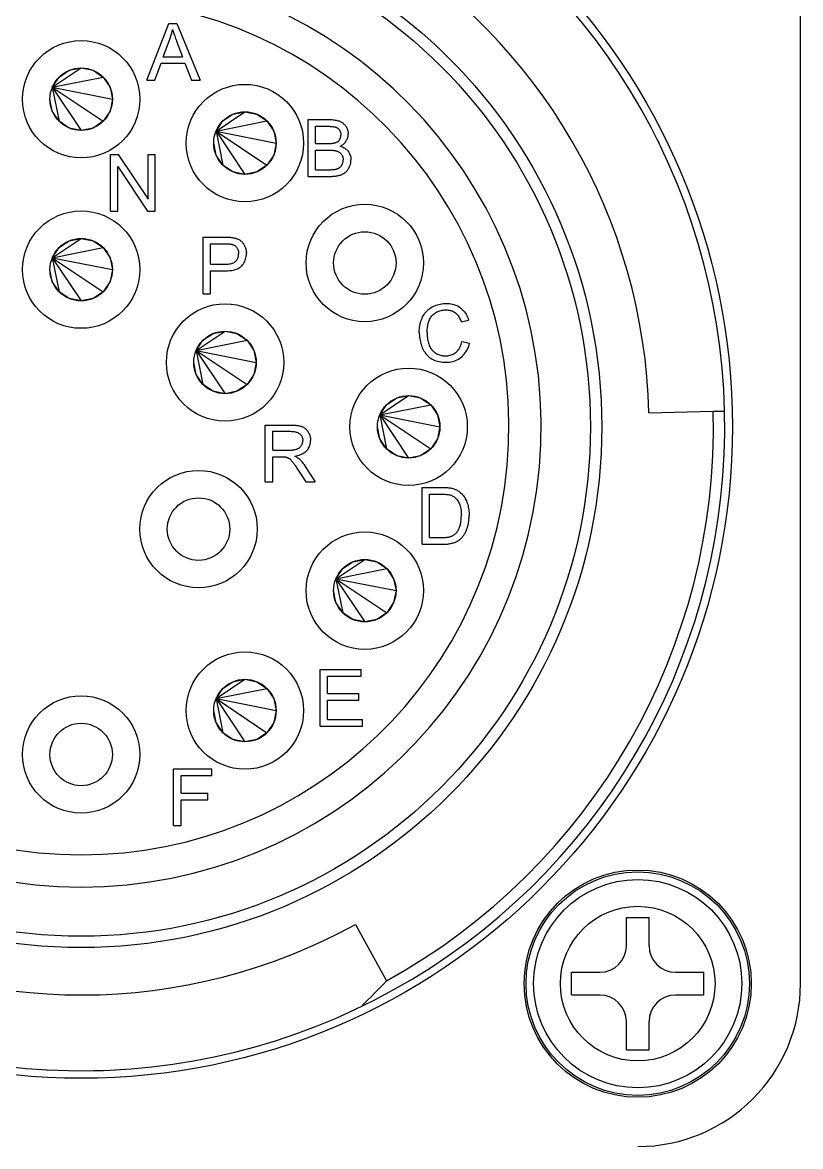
# Model space of a CAD drawing. Extents: x 260 to 819, y -886 to -454.
# Drawn here: x 378.21 to 402.35, y -674.59 to -639.72 of the extents above; entities that cross this region are included whole.
import ezdxf

# ---------------------------------------------------------------- set-up
doc = ezdxf.new("R2010")
doc.units = 0
doc.header["$LTSCALE"] = 150
doc.header["$MEASUREMENT"] = 0
doc.layers.get('0').update_dxf_attribs({"color": 6, "linetype": 'CONTINUOUS'})

msp = doc.modelspace()

# ---------------------------------------------------------------- linework, layer by layer
at = {"color": 7, "linetype": 'Continuous'}
for p, q in [((402.355, -669.537), (402.355, -634.992)), ((382.071, -641.514), (382.748, -639.751)), ((382.748, -639.751), (382.999, -639.751)), ((382.999, -639.751), (383.72, -641.514)), ((382.796, -640.206), (382.807, -640.172)), ((382.807, -640.172), (382.817, -640.139)), ((382.817, -640.139), (382.827, -640.105)), ((382.827, -640.105), (382.836, -640.072)), ((382.836, -640.072), (382.845, -640.038)), ((382.845, -640.038), (382.853, -640.004)), ((382.853, -640.004), (382.861, -639.97)), ((382.861, -639.97), (382.868, -639.936)), ((382.868, -639.936), (382.876, -639.966)), ((382.876, -639.966), (382.886, -639.997)), ((382.886, -639.997), (382.896, -640.029)), ((382.896, -640.029), (382.907, -640.063)), ((382.907, -640.063), (382.92, -640.099)), ((382.92, -640.099), (382.932, -640.137)), ((382.932, -640.137), (382.946, -640.175)), ((382.579, -640.79), (382.773, -640.273)), ((382.773, -640.273), (382.785, -640.239)), ((382.785, -640.239), (382.796, -640.206)), ((382.946, -640.175), (382.961, -640.216)), ((382.961, -640.216), (382.976, -640.258)), ((382.976, -640.258), (382.993, -640.302)), ((382.993, -640.302), (383.177, -640.79)), ((382.579, -640.79), (383.177, -640.79)), ((382.318, -641.514), (382.512, -640.98)), ((382.512, -640.98), (383.249, -640.98)), ((383.249, -640.98), (383.455, -641.514)), ((382.071, -641.514), (382.318, -641.514)), ((383.455, -641.514), (383.72, -641.514)), ((387.072, -644.496), (387.072, -642.733)), ((387.072, -642.733), (387.733, -642.733)), ((387.305, -642.941), (387.658, -642.941)), ((387.305, -643.474), (387.305, -642.941)), ((387.658, -642.941), (387.695, -642.942)), ((387.695, -642.942), (387.729, -642.942)), ((387.729, -642.942), (387.762, -642.944)), ((387.733, -642.733), (387.773, -642.734)), ((387.762, -642.944), (387.792, -642.945)), ((387.773, -642.734), (387.811, -642.736)), ((387.792, -642.945), (387.82, -642.948)), ((387.811, -642.736), (387.847, -642.738)), ((387.82, -642.948), (387.845, -642.95)), ((387.845, -642.95), (387.869, -642.954)), ((387.847, -642.738), (387.882, -642.742)), ((387.869, -642.954), (387.89, -642.957)), ((387.882, -642.742), (387.915, -642.747)), ((387.89, -642.957), (387.909, -642.961)), ((387.909, -642.961), (387.926, -642.966)), ((387.915, -642.747), (387.947, -642.753)), ((387.947, -642.753), (387.977, -642.76)), ((387.977, -642.76), (388.005, -642.768)), ((388.005, -642.768), (388.032, -642.777)), ((388.032, -642.777), (388.057, -642.787)), ((388.057, -642.787), (388.081, -642.798)), ((388.081, -642.798), (388.104, -642.811)), ((388.104, -642.811), (388.126, -642.824)), ((388.126, -642.824), (388.147, -642.839)), ((388.147, -642.839), (388.166, -642.855)), ((388.166, -642.855), (388.185, -642.872)), ((388.185, -642.872), (388.202, -642.89)), ((388.202, -642.89), (388.219, -642.91)), ((388.219, -642.91), (388.234, -642.93)), ((388.234, -642.93), (388.249, -642.952)), ((388.249, -642.952), (388.262, -642.974)), ((387.926, -642.966), (387.941, -642.971)), ((387.941, -642.971), (387.956, -642.978)), ((387.956, -642.978), (387.969, -642.985)), ((387.969, -642.985), (387.983, -642.993)), ((387.983, -642.993), (387.995, -643.001)), ((387.995, -643.001), (388.007, -643.011)), ((388.007, -643.011), (388.018, -643.021)), ((388.018, -643.021), (388.028, -643.032)), ((388.028, -643.032), (388.037, -643.045)), ((388.037, -643.045), (388.046, -643.057)), ((388.046, -643.057), (388.054, -643.071)), ((388.054, -643.071), (388.061, -643.085)), ((388.061, -643.085), (388.068, -643.099)), ((388.068, -643.099), (388.073, -643.114)), ((388.072, -643.312), (388.077, -643.297)), ((388.073, -643.114), (388.078, -643.129)), ((388.077, -643.297), (388.081, -643.281)), ((388.078, -643.129), (388.081, -643.145)), ((388.081, -643.145), (388.084, -643.161)), ((388.081, -643.281), (388.084, -643.265)), ((388.084, -643.161), (388.086, -643.178)), ((388.084, -643.265), (388.086, -643.248)), ((388.086, -643.178), (388.088, -643.195)), ((388.086, -643.248), (388.088, -643.23)), ((388.088, -643.195), (388.088, -643.212)), ((388.088, -643.23), (388.088, -643.212)), ((388.262, -642.974), (388.274, -642.997)), ((388.274, -642.997), (388.284, -643.019)), ((388.284, -643.019), (388.293, -643.042)), ((388.293, -643.042), (388.3, -643.065)), ((388.296, -643.315), (388.302, -643.294)), ((388.3, -643.065), (388.307, -643.089)), ((388.302, -643.294), (388.308, -643.273)), ((388.307, -643.089), (388.312, -643.112)), ((388.308, -643.273), (388.312, -643.251)), ((388.312, -643.112), (388.315, -643.136)), ((388.312, -643.251), (388.315, -643.229)), ((388.315, -643.136), (388.317, -643.16)), ((388.315, -643.229), (388.317, -643.207)), ((388.317, -643.16), (388.318, -643.184)), ((388.317, -643.207), (388.318, -643.184)), ((387.305, -643.474), (387.687, -643.474)), ((387.687, -643.474), (387.717, -643.474)), ((387.717, -643.474), (387.745, -643.473)), ((387.745, -643.473), (387.772, -643.472)), ((387.772, -643.472), (387.797, -643.471)), ((387.797, -643.471), (387.82, -643.469)), ((387.82, -643.469), (387.841, -643.467)), ((387.841, -643.467), (387.861, -643.464)), ((387.861, -643.464), (387.879, -643.461)), ((387.879, -643.461), (387.895, -643.458)), ((387.895, -643.458), (387.909, -643.454)), ((387.909, -643.454), (387.926, -643.448)), ((387.926, -643.448), (387.943, -643.442)), ((387.943, -643.442), (387.958, -643.435)), ((387.958, -643.435), (387.973, -643.427)), ((387.973, -643.427), (387.987, -643.418)), ((387.987, -643.418), (388, -643.409)), ((388, -643.409), (388.012, -643.4)), ((388.012, -643.4), (388.023, -643.389)), ((388.023, -643.389), (388.034, -643.378)), ((388.034, -643.378), (388.043, -643.366)), ((388.043, -643.366), (388.052, -643.353)), ((388.052, -643.353), (388.059, -643.34)), ((388.059, -643.34), (388.066, -643.326)), ((388.066, -643.326), (388.072, -643.312)), ((388.071, -643.558), (388.095, -643.546)), ((388.071, -643.558), (388.103, -643.568)), ((388.095, -643.546), (388.118, -643.532)), ((388.103, -643.568), (388.132, -643.58)), ((388.118, -643.532), (388.14, -643.518)), ((388.132, -643.58), (388.161, -643.592)), ((388.14, -643.518), (388.16, -643.503)), ((388.16, -643.503), (388.179, -643.487)), ((388.161, -643.592), (388.187, -643.606)), ((388.179, -643.487), (388.197, -643.471)), ((388.187, -643.606), (388.213, -643.622)), ((388.197, -643.471), (388.214, -643.454)), ((388.213, -643.622), (388.237, -643.638)), ((388.214, -643.454), (388.229, -643.435)), ((388.229, -643.435), (388.244, -643.417)), ((388.237, -643.638), (388.259, -643.656)), ((388.244, -643.417), (388.256, -643.397)), ((388.256, -643.397), (388.268, -643.377)), ((388.259, -643.656), (388.28, -643.676)), ((388.268, -643.377), (388.279, -643.357)), ((388.279, -643.357), (388.288, -643.336)), ((388.288, -643.336), (388.296, -643.315)), ((397.918, -643.375), (397.964, -643.47)), ((380.942, -645.577), (380.942, -643.815)), ((380.942, -643.815), (381.181, -643.815)), ((381.181, -643.815), (382.107, -645.199)), ((382.107, -645.199), (382.107, -643.815)), ((382.107, -643.815), (382.33, -643.815)), ((382.33, -645.577), (382.33, -643.815)), ((387.305, -643.682), (387.713, -643.682)), ((387.305, -644.288), (387.305, -643.682)), ((387.713, -643.682), (387.746, -643.682)), ((387.746, -643.682), (387.777, -643.683)), ((387.777, -643.683), (387.807, -643.685)), ((387.807, -643.685), (387.835, -643.687)), ((387.835, -643.687), (387.862, -643.689)), ((387.862, -643.689), (387.887, -643.693)), ((387.887, -643.693), (387.91, -643.696)), ((387.91, -643.696), (387.932, -643.701)), ((387.932, -643.701), (387.952, -643.706)), ((387.952, -643.706), (387.971, -643.712)), ((387.971, -643.712), (387.988, -643.718)), ((387.988, -643.718), (388.005, -643.725)), ((388.005, -643.725), (388.021, -643.733)), ((388.021, -643.733), (388.036, -643.742)), ((388.036, -643.742), (388.051, -643.752)), ((388.051, -643.752), (388.064, -643.762)), ((388.064, -643.762), (388.077, -643.774)), ((388.077, -643.774), (388.089, -643.786)), ((388.089, -643.786), (388.1, -643.8)), ((388.1, -643.8), (388.111, -643.814)), ((388.111, -643.814), (388.121, -643.829)), ((388.121, -643.829), (388.129, -643.844)), ((388.129, -643.844), (388.137, -643.86)), ((388.137, -643.86), (388.143, -643.876)), ((388.143, -643.876), (388.149, -643.893)), ((388.149, -643.893), (388.153, -643.91)), ((388.153, -643.91), (388.157, -643.928)), ((388.157, -643.928), (388.159, -643.947)), ((388.159, -643.947), (388.161, -643.966)), ((388.16, -644.018), (388.161, -644.002)), ((388.161, -643.966), (388.161, -643.985)), ((388.161, -644.002), (388.161, -643.985)), ((388.28, -643.676), (388.299, -643.696)), ((388.299, -643.696), (388.317, -643.718)), ((388.317, -643.718), (388.333, -643.741)), ((388.333, -643.741), (388.348, -643.765)), ((388.348, -643.765), (388.361, -643.79)), ((388.361, -643.79), (388.372, -643.815)), ((388.372, -643.815), (388.382, -643.841)), ((388.382, -643.841), (388.389, -643.868)), ((388.389, -643.868), (388.395, -643.896)), ((388.395, -643.896), (388.4, -643.925)), ((388.4, -643.925), (388.402, -643.955)), ((388.402, -643.955), (388.403, -643.985)), ((388.403, -644.01), (388.403, -643.985)), ((381.165, -644.192), (382.091, -645.577)), ((381.165, -645.577), (381.165, -644.192)), ((387.305, -644.288), (387.744, -644.288)), ((387.744, -644.288), (387.766, -644.288)), ((387.766, -644.288), (387.787, -644.288)), ((387.787, -644.288), (387.806, -644.287)), ((387.806, -644.287), (387.824, -644.287)), ((387.824, -644.287), (387.84, -644.286)), ((387.84, -644.286), (387.856, -644.285)), ((387.856, -644.285), (387.87, -644.284)), ((387.87, -644.284), (387.882, -644.283)), ((387.882, -644.283), (387.893, -644.281)), ((387.893, -644.281), (387.903, -644.28)), ((387.903, -644.28), (387.919, -644.276)), ((387.919, -644.276), (387.934, -644.273)), ((387.934, -644.273), (387.949, -644.269)), ((387.949, -644.269), (387.963, -644.265)), ((387.963, -644.265), (387.977, -644.26)), ((387.977, -644.26), (387.99, -644.255)), ((387.99, -644.255), (388.003, -644.25)), ((388.003, -644.25), (388.015, -644.244)), ((388.015, -644.244), (388.027, -644.238)), ((388.027, -644.238), (388.038, -644.231)), ((388.038, -644.231), (388.048, -644.224)), ((388.048, -644.224), (388.058, -644.217)), ((388.058, -644.217), (388.068, -644.209)), ((388.068, -644.209), (388.078, -644.2)), ((388.078, -644.2), (388.087, -644.19)), ((388.087, -644.19), (388.096, -644.18)), ((388.096, -644.18), (388.104, -644.169)), ((388.104, -644.169), (388.112, -644.158)), ((388.112, -644.158), (388.119, -644.146)), ((388.119, -644.146), (388.127, -644.134)), ((388.127, -644.134), (388.133, -644.12)), ((388.133, -644.12), (388.139, -644.107)), ((388.139, -644.107), (388.144, -644.093)), ((388.144, -644.093), (388.149, -644.079)), ((388.149, -644.079), (388.153, -644.064)), ((388.153, -644.064), (388.156, -644.049)), ((388.156, -644.049), (388.158, -644.034)), ((388.158, -644.034), (388.16, -644.018)), ((388.237, -644.367), (388.251, -644.354)), ((388.251, -644.354), (388.266, -644.34)), ((388.266, -644.34), (388.279, -644.325)), ((388.279, -644.325), (388.292, -644.309)), ((388.292, -644.309), (388.305, -644.293)), ((388.305, -644.293), (388.317, -644.275)), ((388.317, -644.275), (388.329, -644.256)), ((388.329, -644.256), (388.34, -644.236)), ((388.34, -644.236), (388.351, -644.215)), ((388.351, -644.215), (388.361, -644.194)), ((388.361, -644.194), (388.37, -644.172)), ((388.37, -644.172), (388.377, -644.15)), ((388.377, -644.15), (388.384, -644.127)), ((388.384, -644.127), (388.39, -644.105)), ((388.39, -644.105), (388.395, -644.081)), ((388.395, -644.081), (388.398, -644.058)), ((388.398, -644.058), (388.401, -644.034)), ((388.401, -644.034), (388.403, -644.01)), ((387.072, -644.496), (387.744, -644.496)), ((387.744, -644.496), (387.777, -644.496)), ((387.777, -644.496), (387.81, -644.495)), ((387.81, -644.495), (387.841, -644.493)), ((387.841, -644.493), (387.871, -644.491)), ((387.871, -644.491), (387.9, -644.489)), ((387.9, -644.489), (387.927, -644.485)), ((387.927, -644.485), (387.954, -644.482)), ((387.954, -644.482), (387.98, -644.477)), ((387.98, -644.477), (388.005, -644.472)), ((388.005, -644.472), (388.029, -644.467)), ((388.029, -644.467), (388.051, -644.46)), ((388.051, -644.46), (388.073, -644.454)), ((388.073, -644.454), (388.095, -644.446)), ((388.095, -644.446), (388.115, -644.438)), ((388.115, -644.438), (388.135, -644.43)), ((388.135, -644.43), (388.154, -644.421)), ((388.154, -644.421), (388.172, -644.411)), ((388.172, -644.411), (388.189, -644.401)), ((388.189, -644.401), (388.206, -644.391)), ((388.206, -644.391), (388.222, -644.379)), ((388.222, -644.379), (388.237, -644.367)), ((380.942, -645.577), (381.165, -645.577)), ((382.091, -645.577), (382.33, -645.577)), ((383.812, -648.143), (383.812, -646.38)), ((383.812, -646.38), (384.477, -646.38)), ((384.477, -646.38), (384.511, -646.38)), ((384.511, -646.38), (384.543, -646.381)), ((384.543, -646.381), (384.574, -646.382)), ((384.574, -646.382), (384.604, -646.383)), ((384.604, -646.383), (384.631, -646.384)), ((384.631, -646.384), (384.657, -646.386)), ((384.657, -646.386), (384.682, -646.388)), ((384.682, -646.388), (384.704, -646.391)), ((384.704, -646.391), (384.725, -646.394)), ((384.725, -646.394), (384.745, -646.397)), ((384.745, -646.397), (384.77, -646.402)), ((384.77, -646.402), (384.795, -646.407)), ((384.795, -646.407), (384.819, -646.414)), ((384.819, -646.414), (384.842, -646.421)), ((384.842, -646.421), (384.864, -646.428)), ((384.864, -646.428), (384.885, -646.437)), ((384.885, -646.437), (384.906, -646.446)), ((384.906, -646.446), (384.925, -646.457)), ((384.045, -646.588), (384.496, -646.588)), ((384.045, -647.218), (384.045, -646.588)), ((384.496, -646.588), (384.527, -646.588)), ((384.527, -646.588), (384.555, -646.589)), ((384.555, -646.589), (384.582, -646.59)), ((384.582, -646.59), (384.607, -646.591)), ((384.607, -646.591), (384.63, -646.592)), ((384.63, -646.592), (384.65, -646.594)), ((384.65, -646.594), (384.669, -646.596)), ((384.669, -646.596), (384.686, -646.598)), ((384.686, -646.598), (384.701, -646.601)), ((384.701, -646.601), (384.713, -646.604)), ((384.713, -646.604), (384.731, -646.609)), ((384.731, -646.609), (384.749, -646.616)), ((384.749, -646.616), (384.765, -646.624)), ((384.765, -646.624), (384.781, -646.633)), ((384.781, -646.633), (384.796, -646.642)), ((384.796, -646.642), (384.81, -646.653)), ((384.81, -646.653), (384.824, -646.665)), ((384.824, -646.665), (384.837, -646.678)), ((384.837, -646.678), (384.849, -646.693)), ((384.849, -646.693), (384.861, -646.708)), ((384.861, -646.708), (384.871, -646.724)), ((384.871, -646.724), (384.881, -646.741)), ((384.881, -646.741), (384.889, -646.758)), ((384.889, -646.758), (384.896, -646.776)), ((384.896, -646.776), (384.903, -646.795)), ((384.903, -646.795), (384.908, -646.814)), ((384.925, -646.457), (384.944, -646.468)), ((384.944, -646.468), (384.962, -646.479)), ((384.962, -646.479), (384.979, -646.492)), ((384.979, -646.492), (384.996, -646.506)), ((384.996, -646.506), (385.012, -646.52)), ((385.012, -646.52), (385.027, -646.536)), ((385.027, -646.536), (385.041, -646.552)), ((385.041, -646.552), (385.055, -646.57)), ((385.055, -646.57), (385.068, -646.588)), ((385.068, -646.588), (385.081, -646.608)), ((385.081, -646.608), (385.093, -646.628)), ((385.093, -646.628), (385.104, -646.65)), ((385.104, -646.65), (385.114, -646.672)), ((385.114, -646.672), (385.123, -646.694)), ((385.123, -646.694), (385.131, -646.717)), ((385.131, -646.717), (385.138, -646.74)), ((385.138, -646.74), (385.144, -646.764)), ((385.144, -646.764), (385.148, -646.789)), ((385.148, -646.789), (385.152, -646.813)), ((384.801, -647.15), (384.822, -647.134)), ((384.822, -647.134), (384.84, -647.116)), ((384.84, -647.116), (384.856, -647.098)), ((384.856, -647.098), (384.87, -647.077)), ((384.87, -647.077), (384.882, -647.056)), ((384.882, -647.056), (384.893, -647.033)), ((384.893, -647.033), (384.901, -647.008)), ((384.901, -647.008), (384.908, -646.983)), ((384.908, -646.814), (384.912, -646.834)), ((384.908, -646.983), (384.913, -646.956)), ((384.912, -646.834), (384.914, -646.854)), ((384.913, -646.956), (384.916, -646.927)), ((384.914, -646.854), (384.916, -646.875)), ((384.916, -646.875), (384.917, -646.897)), ((384.916, -646.927), (384.917, -646.897)), ((385.087, -647.171), (385.106, -647.135)), ((385.106, -647.135), (385.121, -647.097)), ((385.121, -647.097), (385.134, -647.059)), ((385.134, -647.059), (385.144, -647.019)), ((385.144, -647.019), (385.151, -646.977)), ((385.151, -646.977), (385.156, -646.934)), ((385.152, -646.813), (385.155, -646.838)), ((385.155, -646.838), (385.157, -646.864)), ((385.156, -646.934), (385.157, -646.89)), ((385.157, -646.864), (385.157, -646.89)), ((384.045, -647.218), (384.501, -647.218)), ((384.045, -647.426), (384.497, -647.426)), ((384.045, -648.143), (384.045, -647.426)), ((384.497, -647.426), (384.569, -647.425)), ((384.501, -647.218), (384.544, -647.217)), ((384.544, -647.217), (384.586, -647.215)), ((384.569, -647.425), (384.637, -647.42)), ((384.586, -647.215), (384.624, -647.211)), ((384.624, -647.211), (384.66, -647.205)), ((384.637, -647.42), (384.701, -647.412)), ((384.66, -647.205), (384.694, -647.197)), ((384.694, -647.197), (384.725, -647.188)), ((384.701, -647.412), (384.759, -647.401)), ((384.725, -647.188), (384.753, -647.177)), ((384.753, -647.177), (384.778, -647.164)), ((384.759, -647.401), (384.813, -647.387)), ((384.778, -647.164), (384.801, -647.15)), ((384.813, -647.387), (384.863, -647.37)), ((384.863, -647.37), (384.907, -647.35)), ((384.907, -647.35), (384.948, -647.327)), ((384.948, -647.327), (384.983, -647.3)), ((384.983, -647.3), (385.014, -647.27)), ((385.014, -647.27), (385.041, -647.239)), ((385.041, -647.239), (385.065, -647.205)), ((385.065, -647.205), (385.087, -647.171)), ((383.812, -648.143), (384.045, -648.143)), ((390.928, -648.544), (390.967, -648.524)), ((390.967, -648.524), (391.007, -648.506)), ((391.007, -648.506), (391.048, -648.49)), ((391.048, -648.49), (391.089, -648.476)), ((391.089, -648.476), (391.132, -648.465)), ((391.132, -648.465), (391.175, -648.455)), ((391.175, -648.455), (391.219, -648.448)), ((391.219, -648.448), (391.263, -648.442)), ((391.263, -648.442), (391.309, -648.439)), ((391.309, -648.439), (391.355, -648.438)), ((391.355, -648.438), (391.407, -648.439)), ((391.407, -648.439), (391.458, -648.443)), ((391.458, -648.443), (391.506, -648.45)), ((391.506, -648.45), (391.553, -648.46)), ((391.553, -648.46), (391.599, -648.472)), ((391.599, -648.472), (391.642, -648.487)), ((391.642, -648.487), (391.684, -648.504)), ((391.684, -648.504), (391.725, -648.524)), ((391.725, -648.524), (391.763, -648.547)), ((390.608, -648.898), (390.628, -648.856)), ((390.628, -648.856), (390.65, -648.816)), ((390.65, -648.816), (390.674, -648.778)), ((390.674, -648.778), (390.7, -648.742)), ((390.7, -648.742), (390.727, -648.708)), ((390.727, -648.708), (390.756, -648.675)), ((390.756, -648.675), (390.787, -648.645)), ((390.787, -648.645), (390.819, -648.617)), ((390.819, -648.617), (390.854, -648.591)), ((390.854, -648.591), (390.89, -648.567)), ((390.859, -648.904), (390.876, -648.876)), ((390.876, -648.876), (390.895, -648.849)), ((390.89, -648.567), (390.928, -648.544)), ((390.895, -648.849), (390.915, -648.824)), ((390.915, -648.824), (390.936, -648.799)), ((390.936, -648.799), (390.959, -648.777)), ((390.959, -648.777), (390.984, -648.755)), ((390.984, -648.755), (391.011, -648.735)), ((391.011, -648.735), (391.039, -648.716)), ((391.039, -648.716), (391.068, -648.7)), ((391.068, -648.7), (391.099, -648.685)), ((391.099, -648.685), (391.131, -648.673)), ((391.131, -648.673), (391.164, -648.662)), ((391.164, -648.662), (391.199, -648.653)), ((391.199, -648.653), (391.234, -648.646)), ((391.234, -648.646), (391.272, -648.642)), ((391.272, -648.642), (391.31, -648.639)), ((391.31, -648.639), (391.35, -648.638)), ((391.35, -648.638), (391.385, -648.638)), ((391.385, -648.638), (391.419, -648.641)), ((391.419, -648.641), (391.451, -648.646)), ((391.451, -648.646), (391.482, -648.652)), ((391.482, -648.652), (391.512, -648.66)), ((391.512, -648.66), (391.541, -648.669)), ((391.541, -648.669), (391.568, -648.681)), ((391.568, -648.681), (391.595, -648.694)), ((391.595, -648.694), (391.62, -648.709)), ((391.62, -648.709), (391.644, -648.725)), ((391.644, -648.725), (391.667, -648.744)), ((391.667, -648.744), (391.688, -648.765)), ((391.688, -648.765), (391.709, -648.787)), ((391.709, -648.787), (391.728, -648.812)), ((391.728, -648.812), (391.747, -648.839)), ((391.747, -648.839), (391.764, -648.868)), ((391.763, -648.547), (391.8, -648.573)), ((391.764, -648.868), (391.78, -648.9)), ((391.8, -648.573), (391.835, -648.601)), ((391.835, -648.601), (391.868, -648.631)), ((391.868, -648.631), (391.898, -648.663)), ((391.898, -648.663), (391.927, -648.698)), ((391.927, -648.698), (391.953, -648.735)), ((391.953, -648.735), (391.977, -648.774)), ((391.977, -648.774), (391.999, -648.815)), ((391.999, -648.815), (392.019, -648.858)), ((392.019, -648.858), (392.036, -648.904)), ((390.524, -649.282), (390.527, -649.229)), ((390.527, -649.229), (390.533, -649.177)), ((390.533, -649.177), (390.54, -649.127)), ((390.54, -649.127), (390.55, -649.078)), ((390.55, -649.078), (390.561, -649.031)), ((390.561, -649.031), (390.575, -648.985)), ((390.575, -648.985), (390.591, -648.941)), ((390.591, -648.941), (390.608, -648.898)), ((390.766, -649.266), (390.769, -649.231)), ((390.769, -649.231), (390.773, -649.197)), ((390.773, -649.197), (390.778, -649.163)), ((390.778, -649.163), (390.784, -649.129)), ((390.784, -649.129), (390.791, -649.096)), ((390.791, -649.096), (390.799, -649.063)), ((390.799, -649.063), (390.808, -649.029)), ((390.808, -649.029), (390.819, -648.996)), ((390.819, -648.996), (390.831, -648.964)), ((390.831, -648.964), (390.844, -648.934)), ((390.844, -648.934), (390.859, -648.904)), ((391.78, -648.9), (391.795, -648.933)), ((391.795, -648.933), (391.809, -648.968)), ((391.809, -648.968), (391.822, -649.006)), ((391.822, -649.006), (392.051, -648.951)), ((392.036, -648.904), (392.051, -648.951)), ((390.523, -649.336), (390.524, -649.282)), ((390.523, -649.336), (390.524, -649.386)), ((390.524, -649.386), (390.527, -649.436)), ((390.527, -649.436), (390.532, -649.485)), ((390.532, -649.485), (390.538, -649.533)), ((390.538, -649.533), (390.547, -649.58)), ((390.547, -649.58), (390.557, -649.627)), ((390.764, -649.3), (390.766, -649.266)), ((390.764, -649.335), (390.764, -649.3)), ((390.764, -649.335), (390.764, -649.379)), ((390.764, -649.379), (390.766, -649.423)), ((390.766, -649.423), (390.77, -649.465)), ((390.77, -649.465), (390.774, -649.506)), ((390.774, -649.506), (390.78, -649.545)), ((390.78, -649.545), (390.787, -649.584)), ((390.787, -649.584), (390.796, -649.622)), ((390.557, -649.627), (390.569, -649.674)), ((390.569, -649.674), (390.583, -649.719)), ((390.583, -649.719), (390.599, -649.764)), ((390.599, -649.764), (390.616, -649.809)), ((390.616, -649.809), (390.636, -649.852)), ((390.636, -649.852), (390.657, -649.892)), ((390.657, -649.892), (390.68, -649.931)), ((390.68, -649.931), (390.705, -649.968)), ((390.796, -649.622), (390.806, -649.658)), ((390.806, -649.658), (390.817, -649.693)), ((390.817, -649.693), (390.829, -649.727)), ((390.829, -649.727), (390.843, -649.76)), ((390.843, -649.76), (390.858, -649.791)), ((390.858, -649.791), (390.875, -649.82)), ((390.875, -649.82), (390.893, -649.848)), ((390.893, -649.848), (390.913, -649.874)), ((390.913, -649.874), (390.934, -649.898)), ((390.934, -649.898), (390.957, -649.921)), ((390.957, -649.921), (390.981, -649.942)), ((391.664, -649.948), (391.69, -649.924)), ((391.69, -649.924), (391.715, -649.898)), ((391.715, -649.898), (391.738, -649.87)), ((391.738, -649.87), (391.759, -649.84)), ((391.759, -649.84), (391.778, -649.808)), ((391.778, -649.808), (391.796, -649.773)), ((391.796, -649.773), (391.811, -649.736)), ((391.811, -649.736), (391.825, -649.697)), ((391.825, -649.697), (391.838, -649.656)), ((391.838, -649.656), (391.848, -649.613)), ((391.848, -649.613), (392.081, -649.672)), ((391.951, -649.967), (391.979, -649.925)), ((391.979, -649.925), (392.004, -649.88)), ((392.004, -649.88), (392.027, -649.832)), ((392.027, -649.832), (392.047, -649.781)), ((392.047, -649.781), (392.066, -649.728)), ((392.066, -649.728), (392.081, -649.672)), ((390.705, -649.968), (390.731, -650.003)), ((390.731, -650.003), (390.759, -650.035)), ((390.759, -650.035), (390.789, -650.066)), ((390.789, -650.066), (390.82, -650.094)), ((390.82, -650.094), (390.853, -650.12)), ((390.853, -650.12), (390.888, -650.145)), ((390.888, -650.145), (390.925, -650.167)), ((390.925, -650.167), (390.964, -650.186)), ((390.964, -650.186), (391.005, -650.204)), ((390.981, -649.942), (391.006, -649.961)), ((391.005, -650.204), (391.048, -650.219)), ((391.006, -649.961), (391.033, -649.978)), ((391.033, -649.978), (391.061, -649.994)), ((391.048, -650.219), (391.093, -650.232)), ((391.061, -649.994), (391.089, -650.008)), ((391.089, -650.008), (391.118, -650.02)), ((391.093, -650.232), (391.141, -650.242)), ((391.118, -650.02), (391.147, -650.031)), ((391.141, -650.242), (391.19, -650.25)), ((391.147, -650.031), (391.177, -650.04)), ((391.177, -650.04), (391.207, -650.048)), ((391.19, -650.25), (391.242, -650.256)), ((391.207, -650.048), (391.238, -650.054)), ((391.238, -650.054), (391.269, -650.058)), ((391.242, -650.256), (391.296, -650.26)), ((391.269, -650.058), (391.3, -650.06)), ((391.296, -650.26), (391.352, -650.261)), ((391.3, -650.06), (391.332, -650.061)), ((391.332, -650.061), (391.371, -650.06)), ((391.352, -650.261), (391.406, -650.259)), ((391.371, -650.06), (391.408, -650.057)), ((391.406, -650.259), (391.458, -650.255)), ((391.408, -650.057), (391.445, -650.051)), ((391.445, -650.051), (391.48, -650.043)), ((391.458, -650.255), (391.509, -650.247)), ((391.48, -650.043), (391.513, -650.033)), ((391.509, -650.247), (391.558, -650.237)), ((391.513, -650.033), (391.546, -650.02)), ((391.546, -650.02), (391.577, -650.006)), ((391.558, -650.237), (391.606, -650.223)), ((391.577, -650.006), (391.607, -649.989)), ((391.606, -650.223), (391.651, -650.206)), ((391.607, -649.989), (391.636, -649.97)), ((391.636, -649.97), (391.664, -649.948)), ((391.651, -650.206), (391.695, -650.187)), ((391.695, -650.187), (391.738, -650.164)), ((391.738, -650.164), (391.778, -650.138)), ((391.778, -650.138), (391.817, -650.11)), ((391.817, -650.11), (391.854, -650.078)), ((391.854, -650.078), (391.889, -650.044)), ((391.889, -650.044), (391.921, -650.007)), ((391.921, -650.007), (391.951, -649.967)), ((397.649, -651.832), (399.646, -651.783)), ((399.646, -651.783), (399.999, -651.775)), ((385.739, -653.972), (385.739, -652.21)), ((385.739, -652.21), (386.521, -652.21)), ((386.521, -652.21), (386.567, -652.21)), ((386.567, -652.21), (386.61, -652.212)), ((386.61, -652.212), (386.652, -652.214)), ((386.652, -652.214), (386.691, -652.217)), ((386.691, -652.217), (386.728, -652.222)), ((386.728, -652.222), (386.763, -652.227)), ((386.763, -652.227), (386.795, -652.233)), ((386.795, -652.233), (386.825, -652.24)), ((386.825, -652.24), (386.853, -652.248)), ((386.853, -652.248), (386.879, -652.257)), ((386.879, -652.257), (386.903, -652.267)), ((386.903, -652.267), (386.926, -652.279)), ((386.926, -652.279), (386.948, -652.292)), ((386.948, -652.292), (386.969, -652.307)), ((386.969, -652.307), (386.989, -652.323)), ((386.989, -652.323), (387.008, -652.34)), ((387.008, -652.34), (387.027, -652.359)), ((387.027, -652.359), (387.044, -652.38)), ((385.973, -652.404), (386.53, -652.404)), ((385.973, -652.988), (385.973, -652.404)), ((386.53, -652.404), (386.569, -652.405)), ((386.569, -652.405), (386.605, -652.408)), ((386.605, -652.408), (386.638, -652.412)), ((386.638, -652.412), (386.67, -652.417)), ((386.67, -652.417), (386.7, -652.425)), ((386.7, -652.425), (386.728, -652.433)), ((386.728, -652.433), (386.753, -652.444)), ((386.753, -652.444), (386.777, -652.456)), ((386.777, -652.456), (386.798, -652.47)), ((386.798, -652.47), (386.817, -652.485)), ((386.817, -652.485), (386.834, -652.502)), ((386.834, -652.502), (386.85, -652.519)), ((386.85, -652.519), (386.863, -652.537)), ((386.863, -652.537), (386.875, -652.557)), ((386.875, -652.557), (386.885, -652.577)), ((386.885, -652.577), (386.893, -652.598)), ((386.893, -652.598), (386.9, -652.62)), ((386.9, -652.62), (386.904, -652.642)), ((386.904, -652.642), (386.907, -652.666)), ((386.904, -652.741), (386.906, -652.724)), ((386.906, -652.724), (386.907, -652.708)), ((386.907, -652.666), (386.908, -652.691)), ((386.907, -652.708), (386.908, -652.691)), ((387.044, -652.38), (387.06, -652.402)), ((387.06, -652.402), (387.075, -652.425)), ((387.075, -652.425), (387.089, -652.449)), ((387.089, -652.449), (387.101, -652.474)), ((387.101, -652.474), (387.112, -652.499)), ((387.112, -652.499), (387.122, -652.525)), ((387.122, -652.525), (387.13, -652.551)), ((387.13, -652.551), (387.137, -652.578)), ((387.137, -652.578), (387.142, -652.606)), ((387.142, -652.606), (387.145, -652.633)), ((387.145, -652.633), (387.148, -652.662)), ((387.147, -652.728), (387.148, -652.691)), ((387.148, -652.662), (387.148, -652.691)), ((385.973, -652.988), (386.474, -652.988)), ((386.474, -652.988), (386.505, -652.987)), ((386.505, -652.987), (386.535, -652.986)), ((386.535, -652.986), (386.564, -652.985)), ((386.564, -652.985), (386.591, -652.982)), ((386.591, -652.982), (386.616, -652.979)), ((386.616, -652.979), (386.641, -652.976)), ((386.641, -652.976), (386.664, -652.971)), ((386.664, -652.971), (386.685, -652.966)), ((386.685, -652.966), (386.705, -652.961)), ((386.705, -652.961), (386.724, -652.954)), ((386.724, -652.954), (386.742, -652.947)), ((386.742, -652.947), (386.758, -652.94)), ((386.758, -652.94), (386.774, -652.931)), ((386.774, -652.931), (386.789, -652.922)), ((386.789, -652.922), (386.803, -652.911)), ((386.803, -652.911), (386.817, -652.901)), ((386.817, -652.901), (386.829, -652.889)), ((386.829, -652.889), (386.841, -652.876)), ((386.841, -652.876), (386.851, -652.863)), ((386.851, -652.863), (386.861, -652.849)), ((386.861, -652.849), (386.87, -652.834)), ((386.87, -652.834), (386.878, -652.819)), ((386.878, -652.819), (386.885, -652.804)), ((386.885, -652.804), (386.891, -652.788)), ((386.891, -652.788), (386.896, -652.773)), ((386.896, -652.773), (386.9, -652.757)), ((386.9, -652.757), (386.904, -652.741)), ((386.942, -653.076), (386.973, -653.054)), ((386.973, -653.054), (387.001, -653.032)), ((387.001, -653.032), (387.027, -653.007)), ((387.027, -653.007), (387.05, -652.98)), ((387.05, -652.98), (387.071, -652.953)), ((387.071, -652.953), (387.089, -652.924)), ((387.089, -652.924), (387.105, -652.894)), ((387.105, -652.894), (387.118, -652.863)), ((387.118, -652.863), (387.129, -652.831)), ((387.129, -652.831), (387.137, -652.798)), ((387.137, -652.798), (387.143, -652.763)), ((387.143, -652.763), (387.147, -652.728)), ((385.973, -653.19), (386.243, -653.19)), ((385.973, -653.972), (385.973, -653.19)), ((386.243, -653.19), (386.261, -653.19)), ((386.261, -653.19), (386.277, -653.19)), ((386.277, -653.19), (386.293, -653.19)), ((386.293, -653.19), (386.307, -653.191)), ((386.307, -653.191), (386.321, -653.192)), ((386.321, -653.192), (386.333, -653.193)), ((386.333, -653.193), (386.345, -653.194)), ((386.345, -653.194), (386.355, -653.195)), ((386.355, -653.195), (386.364, -653.196)), ((386.364, -653.196), (386.373, -653.198)), ((386.373, -653.198), (386.384, -653.201)), ((386.384, -653.201), (386.394, -653.204)), ((386.394, -653.204), (386.405, -653.208)), ((386.405, -653.208), (386.416, -653.212)), ((386.416, -653.212), (386.427, -653.216)), ((386.427, -653.216), (386.437, -653.221)), ((386.437, -653.221), (386.448, -653.226)), ((386.448, -653.226), (386.458, -653.232)), ((386.458, -653.232), (386.469, -653.238)), ((386.469, -653.238), (386.479, -653.245)), ((386.479, -653.245), (386.49, -653.252)), ((386.49, -653.252), (386.501, -653.26)), ((386.501, -653.26), (386.512, -653.27)), ((386.512, -653.27), (386.523, -653.28)), ((386.523, -653.28), (386.535, -653.291)), ((386.535, -653.291), (386.547, -653.303)), ((386.547, -653.303), (386.559, -653.317)), ((386.559, -653.317), (386.572, -653.331)), ((386.572, -653.331), (386.585, -653.346)), ((386.585, -653.346), (386.598, -653.363)), ((386.598, -653.363), (386.611, -653.38)), ((386.611, -653.38), (386.626, -653.399)), ((386.626, -653.399), (386.641, -653.42)), ((386.641, -653.42), (386.656, -653.442)), ((386.652, -653.17), (386.701, -653.162)), ((386.652, -653.17), (386.67, -653.179)), ((386.67, -653.179), (386.687, -653.188)), ((386.687, -653.188), (386.703, -653.197)), ((386.701, -653.162), (386.748, -653.153)), ((386.703, -653.197), (386.719, -653.206)), ((386.719, -653.206), (386.733, -653.214)), ((386.733, -653.214), (386.747, -653.223)), ((386.747, -653.223), (386.76, -653.232)), ((386.748, -653.153), (386.792, -653.141)), ((386.76, -653.232), (386.771, -653.241)), ((386.771, -653.241), (386.782, -653.249)), ((386.782, -653.249), (386.792, -653.258)), ((386.792, -653.141), (386.834, -653.127)), ((386.792, -653.258), (386.813, -653.277)), ((386.813, -653.277), (386.833, -653.297)), ((386.833, -653.297), (386.853, -653.319)), ((386.834, -653.127), (386.872, -653.112)), ((386.853, -653.319), (386.872, -653.341)), ((386.872, -653.112), (386.909, -653.095)), ((386.872, -653.341), (386.892, -653.364)), ((386.892, -653.364), (386.911, -653.387)), ((386.909, -653.095), (386.942, -653.076)), ((386.911, -653.387), (386.93, -653.412)), ((386.93, -653.412), (386.949, -653.438)), ((386.656, -653.442), (386.673, -653.465)), ((386.673, -653.465), (386.69, -653.49)), ((386.69, -653.49), (386.708, -653.517)), ((386.708, -653.517), (386.727, -653.545)), ((386.727, -653.545), (386.746, -653.574)), ((386.746, -653.574), (386.766, -653.605)), ((386.766, -653.605), (386.999, -653.972)), ((386.949, -653.438), (386.968, -653.465)), ((386.968, -653.465), (386.986, -653.492)), ((386.986, -653.492), (387.293, -653.972)), ((385.739, -653.972), (385.973, -653.972)), ((386.999, -653.972), (387.293, -653.972)), ((390.612, -655.908), (390.612, -654.145)), ((390.612, -654.145), (391.219, -654.145)), ((390.845, -654.353), (391.216, -654.353)), ((390.845, -655.7), (390.845, -654.353)), ((391.216, -654.353), (391.256, -654.353)), ((391.219, -654.145), (391.259, -654.145)), ((391.256, -654.353), (391.294, -654.354)), ((391.259, -654.145), (391.298, -654.146)), ((391.294, -654.354), (391.33, -654.356)), ((391.298, -654.146), (391.334, -654.147)), ((391.33, -654.356), (391.364, -654.359)), ((391.334, -654.147), (391.368, -654.149)), ((391.364, -654.359), (391.395, -654.362)), ((391.368, -654.149), (391.401, -654.151)), ((391.395, -654.362), (391.424, -654.366)), ((391.401, -654.151), (391.431, -654.154)), ((391.424, -654.366), (391.451, -654.371)), ((391.431, -654.154), (391.459, -654.157)), ((391.451, -654.371), (391.475, -654.376)), ((391.459, -654.157), (391.486, -654.161)), ((391.475, -654.376), (391.498, -654.382)), ((391.486, -654.161), (391.511, -654.165)), ((391.498, -654.382), (391.518, -654.389)), ((391.511, -654.165), (391.533, -654.17)), ((391.518, -654.389), (391.543, -654.4)), ((391.533, -654.17), (391.563, -654.178)), ((391.543, -654.4), (391.568, -654.413)), ((391.563, -654.178), (391.592, -654.186)), ((391.568, -654.413), (391.592, -654.428)), ((391.592, -654.186), (391.62, -654.196)), ((391.592, -654.428), (391.615, -654.445)), ((391.615, -654.445), (391.638, -654.464)), ((391.62, -654.196), (391.647, -654.207)), ((391.638, -654.464), (391.659, -654.485)), ((391.647, -654.207), (391.673, -654.219)), ((391.673, -654.219), (391.699, -654.232)), ((391.699, -654.232), (391.723, -654.247)), ((391.723, -654.247), (391.747, -654.262)), ((391.747, -654.262), (391.77, -654.279)), ((391.77, -654.279), (391.792, -654.297)), ((391.792, -654.297), (391.819, -654.321)), ((391.819, -654.321), (391.845, -654.346)), ((391.845, -654.346), (391.869, -654.373)), ((391.869, -654.373), (391.892, -654.401)), ((391.892, -654.401), (391.914, -654.431)), ((391.914, -654.431), (391.934, -654.461)), ((391.934, -654.461), (391.952, -654.494)), ((391.659, -654.485), (391.68, -654.508)), ((391.68, -654.508), (391.7, -654.533)), ((391.7, -654.533), (391.72, -654.559)), ((391.72, -654.559), (391.738, -654.588)), ((391.738, -654.588), (391.755, -654.619)), ((391.755, -654.619), (391.771, -654.653)), ((391.771, -654.653), (391.784, -654.689)), ((391.784, -654.689), (391.796, -654.727)), ((391.796, -654.727), (391.806, -654.769)), ((391.806, -654.769), (391.814, -654.812)), ((391.814, -654.812), (391.821, -654.859)), ((391.952, -654.494), (391.97, -654.527)), ((391.97, -654.527), (391.986, -654.562)), ((391.986, -654.562), (392, -654.598)), ((392, -654.598), (392.013, -654.635)), ((392.013, -654.635), (392.025, -654.673)), ((392.025, -654.673), (392.035, -654.712)), ((392.035, -654.712), (392.044, -654.753)), ((392.044, -654.753), (392.052, -654.794)), ((392.052, -654.794), (392.058, -654.837)), ((391.817, -655.198), (391.821, -655.163)), ((391.821, -654.859), (391.825, -654.908)), ((391.821, -655.163), (391.825, -655.127)), ((391.825, -654.908), (391.828, -654.959)), ((391.825, -655.127), (391.827, -655.09)), ((391.827, -655.09), (391.828, -655.052)), ((391.828, -654.959), (391.829, -655.013)), ((391.828, -655.052), (391.829, -655.013)), ((392.058, -654.837), (392.063, -654.88)), ((392.062, -655.17), (392.065, -655.133)), ((392.063, -654.88), (392.067, -654.924)), ((392.065, -655.133), (392.067, -655.095)), ((392.067, -654.924), (392.069, -654.97)), ((392.067, -655.095), (392.069, -655.056)), ((392.069, -654.97), (392.069, -655.017)), ((392.069, -655.056), (392.069, -655.017)), ((391.7, -655.521), (391.714, -655.5)), ((391.714, -655.5), (391.727, -655.478)), ((391.727, -655.478), (391.74, -655.456)), ((391.74, -655.456), (391.752, -655.432)), ((391.752, -655.432), (391.763, -655.406)), ((391.763, -655.406), (391.773, -655.38)), ((391.773, -655.38), (391.783, -655.353)), ((391.783, -655.353), (391.791, -655.324)), ((391.791, -655.324), (391.799, -655.294)), ((391.799, -655.294), (391.806, -655.263)), ((391.806, -655.263), (391.812, -655.231)), ((391.812, -655.231), (391.817, -655.198)), ((391.957, -655.539), (391.969, -655.514)), ((391.969, -655.514), (391.981, -655.488)), ((391.981, -655.488), (391.992, -655.461)), ((391.992, -655.461), (392.003, -655.432)), ((392.003, -655.432), (392.013, -655.403)), ((392.013, -655.403), (392.022, -655.373)), ((392.022, -655.373), (392.031, -655.341)), ((392.031, -655.341), (392.039, -655.309)), ((392.039, -655.309), (392.046, -655.275)), ((392.046, -655.275), (392.052, -655.241)), ((392.052, -655.241), (392.058, -655.206)), ((392.058, -655.206), (392.062, -655.17)), ((390.845, -655.7), (391.222, -655.7)), ((391.222, -655.7), (391.256, -655.699)), ((391.256, -655.699), (391.288, -655.698)), ((391.288, -655.698), (391.32, -655.697)), ((391.32, -655.697), (391.349, -655.694)), ((391.349, -655.694), (391.377, -655.691)), ((391.377, -655.691), (391.404, -655.688)), ((391.404, -655.688), (391.429, -655.684)), ((391.429, -655.684), (391.453, -655.679)), ((391.453, -655.679), (391.475, -655.673)), ((391.475, -655.673), (391.495, -655.667)), ((391.495, -655.667), (391.515, -655.66)), ((391.515, -655.66), (391.533, -655.653)), ((391.533, -655.653), (391.551, -655.645)), ((391.551, -655.645), (391.568, -655.637)), ((391.568, -655.637), (391.584, -655.628)), ((391.579, -655.864), (391.602, -655.857)), ((391.584, -655.628), (391.6, -655.619)), ((391.6, -655.619), (391.614, -655.609)), ((391.602, -655.857), (391.624, -655.849)), ((391.614, -655.609), (391.628, -655.598)), ((391.624, -655.849), (391.646, -655.84)), ((391.628, -655.598), (391.641, -655.587)), ((391.641, -655.587), (391.653, -655.576)), ((391.646, -655.84), (391.666, -655.831)), ((391.653, -655.576), (391.67, -655.559)), ((391.666, -655.831), (391.686, -655.822)), ((391.67, -655.559), (391.685, -655.54)), ((391.685, -655.54), (391.7, -655.521)), ((391.686, -655.822), (391.705, -655.811)), ((391.705, -655.811), (391.724, -655.8)), ((391.724, -655.8), (391.742, -655.789)), ((391.742, -655.789), (391.759, -655.777)), ((391.759, -655.777), (391.776, -655.764)), ((391.776, -655.764), (391.793, -655.75)), ((391.793, -655.75), (391.809, -655.736)), ((391.809, -655.736), (391.825, -655.72)), ((391.825, -655.72), (391.841, -655.704)), ((391.841, -655.704), (391.857, -655.686)), ((391.857, -655.686), (391.872, -655.668)), ((391.872, -655.668), (391.887, -655.649)), ((391.887, -655.649), (391.902, -655.629)), ((391.902, -655.629), (391.917, -655.608)), ((391.917, -655.608), (391.931, -655.586)), ((391.931, -655.586), (391.944, -655.563)), ((391.944, -655.563), (391.957, -655.539)), ((390.612, -655.908), (391.248, -655.908)), ((391.248, -655.908), (391.28, -655.907)), ((391.28, -655.907), (391.311, -655.906)), ((391.311, -655.906), (391.341, -655.905)), ((391.341, -655.905), (391.37, -655.903)), ((391.37, -655.903), (391.399, -655.9)), ((391.399, -655.9), (391.427, -655.897)), ((391.427, -655.897), (391.454, -655.893)), ((391.454, -655.893), (391.481, -655.888)), ((391.481, -655.888), (391.506, -655.883)), ((391.506, -655.883), (391.531, -655.877)), ((391.531, -655.877), (391.556, -655.871)), ((391.556, -655.871), (391.579, -655.864)), ((387.442, -661.554), (387.442, -659.792)), ((387.442, -659.792), (388.716, -659.792)), ((387.675, -660), (388.716, -660)), ((387.675, -660.54), (387.675, -660)), ((388.716, -660), (388.716, -659.792)), ((387.675, -660.54), (388.65, -660.54)), ((388.65, -660.746), (388.65, -660.54)), ((387.675, -660.746), (388.65, -660.746)), ((387.675, -661.346), (387.675, -660.746)), ((387.675, -661.346), (388.757, -661.346)), ((388.757, -661.554), (388.757, -661.346)), ((387.442, -661.554), (388.757, -661.554)), ((382.897, -664.634), (382.897, -662.871)), ((382.897, -662.871), (384.086, -662.871)), ((383.13, -663.079), (384.086, -663.079)), ((383.13, -663.625), (383.13, -663.079)), ((384.086, -663.079), (384.086, -662.871)), ((383.13, -663.625), (383.957, -663.625)), ((383.13, -663.833), (383.957, -663.833)), ((383.13, -664.634), (383.13, -663.833)), ((383.957, -663.833), (383.957, -663.625)), ((382.897, -664.634), (383.13, -664.634)), ((388.54, -667.699), (389.504, -669.448)), ((396.95, -668.362), (396.95, -667.481)), ((396.95, -667.481), (397.655, -667.481)), ((397.655, -668.362), (397.655, -667.481)), ((395.246, -669.889), (395.246, -669.184)), ((395.246, -669.184), (396.127, -669.184)), ((398.477, -669.184), (399.358, -669.184)), ((399.358, -669.889), (399.358, -669.184)), ((395.246, -669.889), (396.127, -669.889)), ((398.477, -669.889), (399.358, -669.889)), ((396.95, -671.593), (396.95, -670.712)), ((397.655, -671.593), (397.655, -670.712)), ((396.95, -671.593), (397.655, -671.593)), ((378.678, -672.194), (379.104, -672.218)), ((380.412, -672.236), (380.724, -672.227)), ((381.07, -672.212), (381.381, -672.194))]:
    msp.add_line(p, q, dxfattribs=at)
for points in [[(379.134, -641.73), (379.344, -641.415), (379.659, -641.205), (380.03, -641.131)], [(379.134, -641.73), (380.03, -641.131), (380.401, -641.205), (380.715, -641.415)], [(379.134, -641.73), (380.715, -641.415), (380.925, -641.73), (380.999, -642.101)], [(379.134, -641.73), (379.344, -642.786), (379.134, -642.472), (379.06, -642.101)], [(379.134, -641.73), (380.999, -642.101), (380.925, -642.472), (380.715, -642.786)], [(379.134, -641.73), (380.715, -642.786), (380.401, -642.996), (380.03, -643.07)], [(379.134, -641.73), (380.03, -643.07), (379.659, -642.996), (379.344, -642.786)], [(384.216, -643.091), (384.426, -642.777), (384.741, -642.567), (385.111, -642.493)], [(384.216, -643.091), (385.111, -642.493), (385.482, -642.567), (385.797, -642.777)], [(384.216, -643.091), (385.797, -642.777), (386.007, -643.091), (386.081, -643.462)], [(384.216, -643.091), (384.426, -644.148), (384.216, -643.833), (384.142, -643.462)], [(384.216, -643.091), (386.081, -643.462), (386.007, -643.833), (385.797, -644.148)], [(384.216, -643.091), (385.797, -644.148), (385.482, -644.358), (385.111, -644.432)], [(384.216, -643.091), (385.111, -644.432), (384.741, -644.358), (384.426, -644.148)], [(379.134, -647.017), (379.344, -646.703), (379.659, -646.492), (380.03, -646.419)], [(379.134, -647.017), (380.03, -646.419), (380.401, -646.492), (380.715, -646.703)], [(379.134, -647.017), (380.715, -646.703), (380.925, -647.017), (380.999, -647.388)], [(379.134, -647.017), (379.344, -648.074), (379.134, -647.759), (379.06, -647.388)], [(379.134, -647.017), (380.999, -647.388), (380.925, -647.759), (380.715, -648.074)], [(379.134, -647.017), (380.715, -648.074), (380.401, -648.284), (380.03, -648.357)], [(379.134, -647.017), (380.03, -648.357), (379.659, -648.284), (379.344, -648.074)], [(383.599, -649.896), (383.809, -649.581), (384.124, -649.371), (384.495, -649.297)], [(383.599, -649.896), (384.495, -649.297), (384.866, -649.371), (385.18, -649.581)], [(383.599, -649.896), (385.18, -649.581), (385.39, -649.896), (385.464, -650.267)], [(383.599, -649.896), (383.809, -650.952), (383.599, -650.638), (383.525, -650.267)], [(383.599, -649.896), (385.464, -650.267), (385.39, -650.638), (385.18, -650.952)], [(383.599, -649.896), (385.18, -650.952), (384.866, -651.162), (384.495, -651.236)], [(383.599, -649.896), (384.495, -651.236), (384.124, -651.162), (383.809, -650.952)], [(389.298, -651.893), (389.508, -651.579), (389.822, -651.369), (390.193, -651.295)], [(389.298, -651.893), (390.193, -651.295), (390.564, -651.369), (390.879, -651.579)], [(389.298, -651.893), (390.879, -651.579), (391.089, -651.893), (391.163, -652.264)], [(389.298, -651.893), (389.508, -652.95), (389.298, -652.635), (389.224, -652.264)], [(389.298, -651.893), (391.163, -652.264), (391.089, -652.635), (390.879, -652.95)], [(389.298, -651.893), (390.879, -652.95), (390.564, -653.16), (390.193, -653.234)], [(389.298, -651.893), (390.193, -653.234), (389.822, -653.16), (389.508, -652.95)], [(387.936, -656.975), (388.146, -656.661), (388.461, -656.451), (388.832, -656.377)], [(387.936, -656.975), (388.832, -656.377), (389.203, -656.451), (389.517, -656.661)], [(387.936, -656.975), (389.517, -656.661), (389.727, -656.975), (389.801, -657.346)], [(387.936, -656.975), (388.146, -658.032), (387.936, -657.717), (387.862, -657.346)], [(387.936, -656.975), (389.801, -657.346), (389.727, -657.717), (389.517, -658.032)], [(387.936, -656.975), (389.517, -658.032), (389.203, -658.242), (388.832, -658.316)], [(387.936, -656.975), (388.832, -658.316), (388.461, -658.242), (388.146, -658.032)], [(384.216, -660.695), (384.426, -660.381), (384.741, -660.171), (385.111, -660.097)], [(384.216, -660.695), (385.111, -660.097), (385.482, -660.171), (385.797, -660.381)], [(384.216, -660.695), (385.797, -660.381), (386.007, -660.695), (386.081, -661.066)], [(384.216, -660.695), (384.426, -661.752), (384.216, -661.437), (384.142, -661.066)], [(384.216, -660.695), (386.081, -661.066), (386.007, -661.437), (385.797, -661.752)], [(384.216, -660.695), (385.797, -661.752), (385.482, -661.962), (385.111, -662.036)], [(384.216, -660.695), (385.111, -662.036), (384.741, -661.962), (384.426, -661.752)]]:
    msp.add_lwpolyline(points, dxfattribs=at)
for centre, radius in [((380.03, -652.264), 20.21), ((380.03, -652.264), 16.156), ((380.03, -652.264), 15.804), ((380.03, -642.101), 1.821), ((380.03, -642.101), 0.969), ((385.111, -643.462), 1.821), ((385.111, -643.462), 0.969), ((388.832, -647.182), 1.821), ((380.03, -647.388), 1.821), ((380.03, -647.388), 0.969), ((388.832, -647.182), 0.969), ((384.495, -650.267), 1.821), ((384.495, -650.267), 0.969), ((390.193, -652.264), 1.821), ((390.193, -652.264), 0.969), ((383.672, -655.437), 1.821), ((383.672, -655.437), 0.969), ((388.832, -657.346), 1.821), ((388.832, -657.346), 0.969), ((385.111, -661.066), 1.821), ((385.111, -661.066), 0.969), ((380.03, -662.428), 1.821), ((380.03, -662.428), 0.969), ((397.302, -669.537), 3.525), ((397.302, -669.537), 3.466), ((397.302, -669.537), 3.231), ((397.302, -669.537), 2.399)]:
    msp.add_circle(centre, radius, dxfattribs=at)
for centre, radius, start, end in [((380.03, -652.264), 19.975, 1.401, 121.4042), ((380.03, -652.264), 17.625, 1.4042, 58.8721), ((380.03, -652.264), 14.276, 94.248, 85.752), ((380.03, -652.264), 13.277, 94.5682, 85.4318), ((380.03, -652.264), 19.975, 180, 1.4042), ((380.03, -652.264), 19.623, 298.8721, 1.4042), ((380.03, -652.264), 17.625, 241.4042, 298.8721), ((396.127, -668.362), 0.822, 270, 0), ((398.477, -668.362), 0.822, 180, 270), ((374.712, -655.727), 20.176, 313.9547, 317.1537), ((397.302, -669.537), 5.053, 270, 0), ((396.127, -670.712), 0.822, 0, 90), ((398.477, -670.712), 0.822, 90, 180)]:
    msp.add_arc(centre, radius, start, end, dxfattribs=at)

doc.saveas('drawing.dxf')
